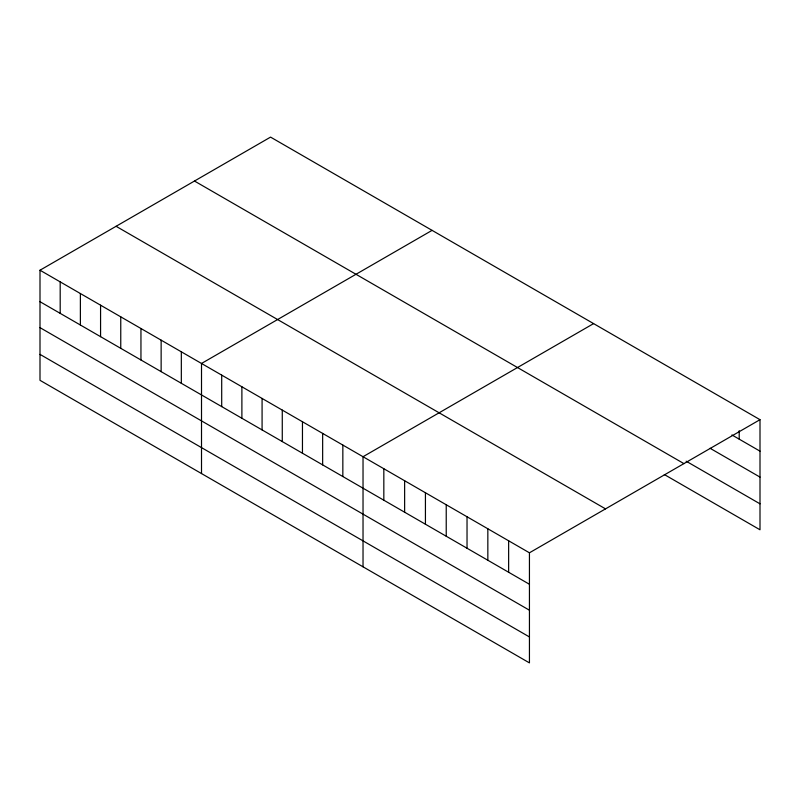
<?xml version="1.0" encoding="UTF-8"?>
<svg xmlns="http://www.w3.org/2000/svg" width="800" height="800" viewBox="0 0 800 800"><rect width="100%" height="100%" fill="white"/><g stroke="black" fill="none" stroke-linecap="round" stroke-linejoin="round"><path stroke-width="1.2" d="M40 270.22L529.44 552.8L529.44 662.89L40 380.32L40 270.22L270.56 137.11L760 419.68L760 529.78L664.31 474.53M432.08 230.36L201.51 363.47L201.51 473.57M593.59 323.61L363.03 456.72L363.03 566.81M529.44 552.8L760 419.68M731.92 434.95L760 451.16M710.08 448.28L760 477.1M686.16 461.2L760 503.83M194.48 181.04L683.91 463.61M116.09 226.3L605.52 508.87M40 301.7L529.44 584.27M40 327.64L529.44 610.22M40 354.37L529.44 636.95M739.2 430.68L739.2 439.15M508.64 540.79L508.64 572.27M487.84 528.78L487.84 560.26M467.03 516.77L467.03 548.25M446.23 504.76L446.23 536.24M425.43 492.75L425.43 524.23M404.63 480.74L404.63 512.22M383.83 468.73L383.83 500.21M342.84 445.07L342.84 476.54M322.65 433.41L322.65 464.89M302.46 421.75L302.46 453.23M282.27 410.1L282.27 441.57M262.08 398.44L262.08 429.92M241.89 386.79L241.89 418.26M221.7 375.13L221.7 406.61M181.33 351.82L181.33 383.29M161.14 340.16L161.14 371.64M140.95 328.5L140.95 359.98M120.76 316.85L120.76 348.32M100.57 305.19L100.57 336.67M80.38 293.54L80.38 325.01M60.19 281.88L60.19 313.36"/></g></svg>
